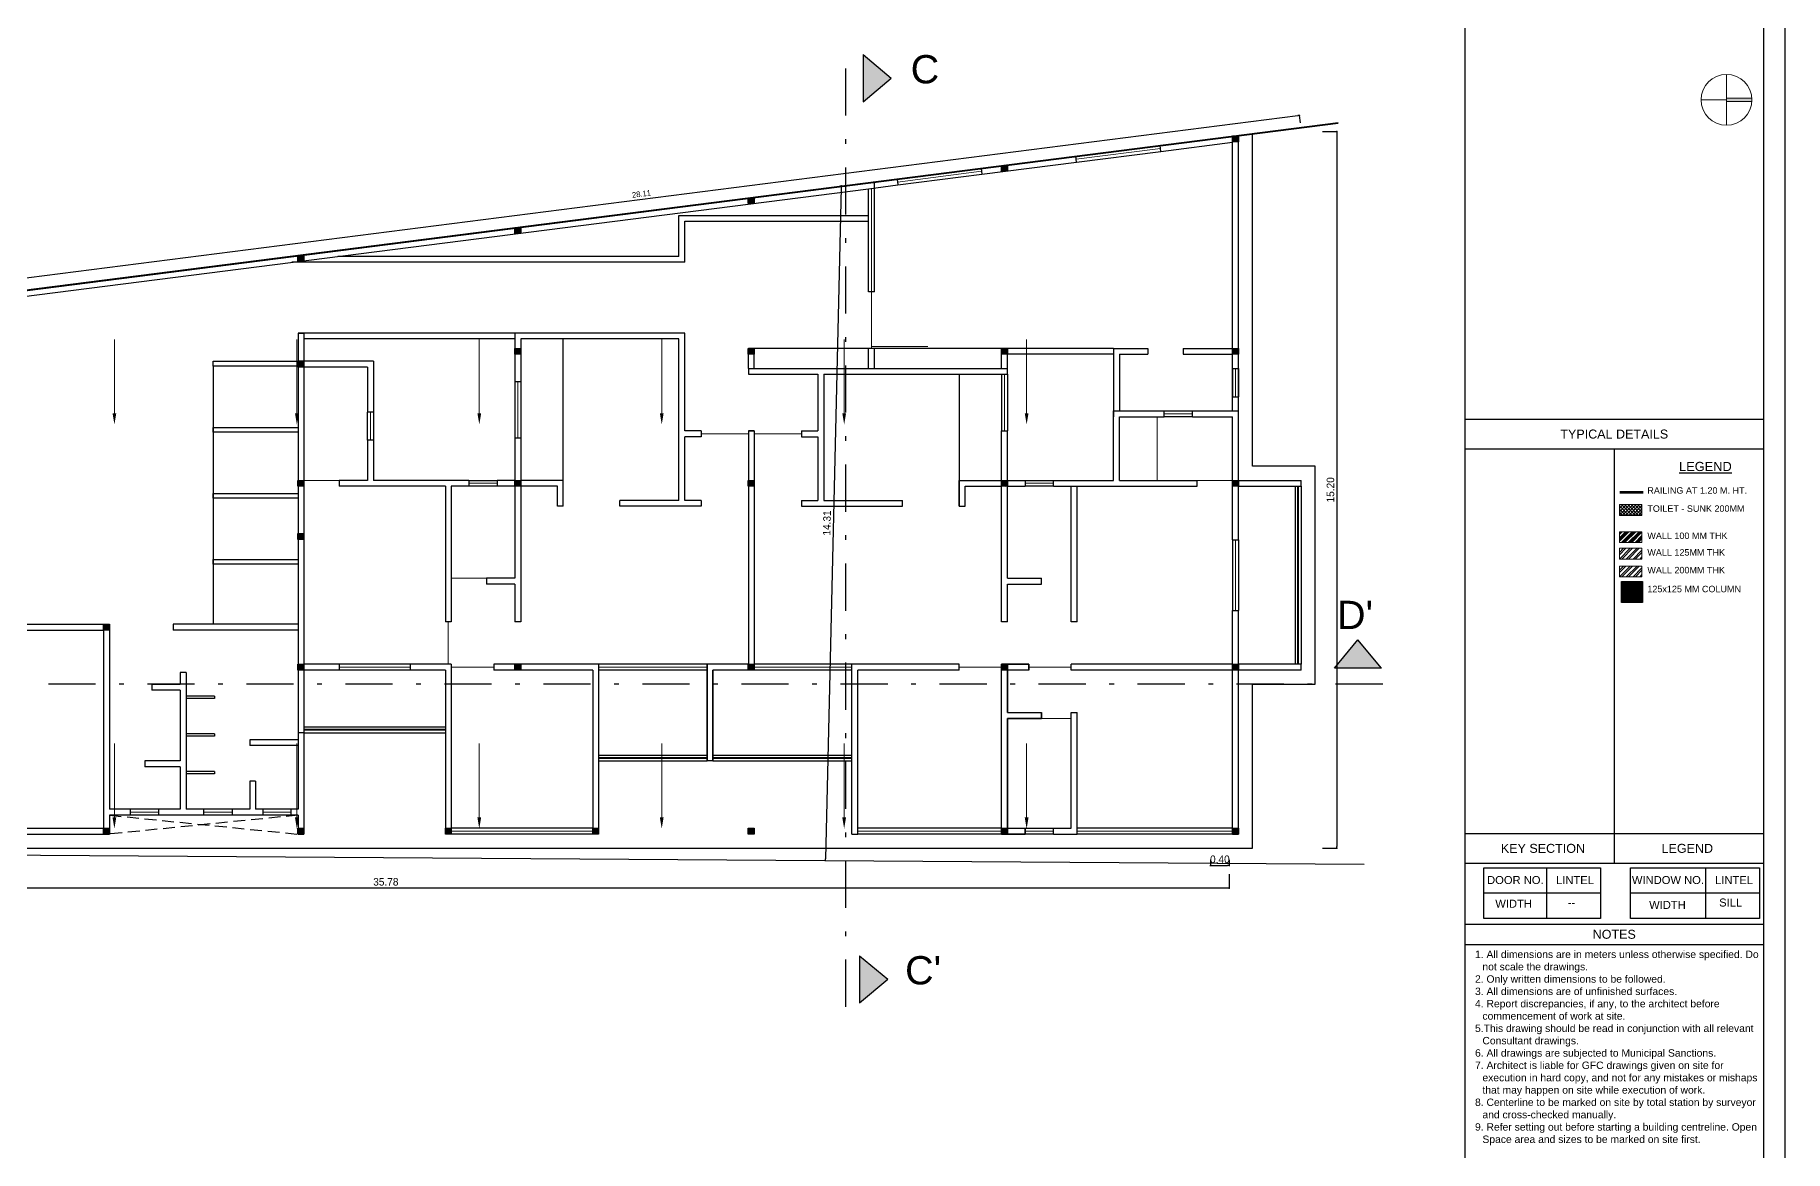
# Model space of a CAD drawing. Header units: metres. Extents: x 494 to 1845, y -666 to 1061.
# Drawn here: x 1621.41 to 1658.52, y 257.12 to 280.79 of the extents above; entities that cross this region are included whole.
import ezdxf
from ezdxf.enums import TextEntityAlignment as Align

# ---------------------------------------------------------------- set-up
doc = ezdxf.new("R2010")
doc.units = ezdxf.units.M
doc.header["$MEASUREMENT"] = 0
for name, pattern in [('1', [0]), ('141011 - Typical Flr Plans -1 - 1.5 & 1-2 BHK_ Kolshet Namrata1$0$HIDDEN', [0.375, 0.25, -0.125]), ('DASHDOTX2', [2, 1, -0.5, 0, -0.5])]:
    doc.linetypes.add(name, pattern=pattern)
doc.layers.get('Defpoints').update_dxf_attribs({"color": 12})
for name, color, linetype, lineweight in [('.', 7, 'Continuous', 5), ('01 WALL', 7, 'Continuous', 25), ('_B', 253, 'Continuous', 5), ('A-Wall Hatch', 8, 'Continuous', 9), ('ARCHITECTURAL COMMENTS', 2, 'Continuous', 30), ('VDA-DOOR', 23, 'Continuous', 5), ('VDA-DW TAGS', 4, 'Continuous', 9), ('VDA-HATCH', 8, 'Continuous', 9), ('VDA-PLUMBING', 8, 'Continuous', 13), ('VDA-RAILING', 25, 'Continuous', 5), ('VDA-SLIDING DOOR', 4, 'Continuous', 9), ('VDA-WALL', 250, 'Continuous', 25), ('VDA-WINDOW', 5, 'Continuous', 9)]:
    doc.layers.add(name, color=color, linetype=linetype, lineweight=lineweight)
for name, color, linetype in [('COLUMN', 1, 'Continuous'), ('PLOT - SURVEY', 1, '1'), ('SHEET', 7, 'Continuous'), ('VDA DIMENSION', 8, 'Continuous'), ('VDA-WALL BELOW', 8, 'Continuous'), ('VDA_ROOF', 250, 'Continuous'), ('VDA_WALL BELOW', 8, '1')]:
    doc.layers.add(name, color=color, linetype=linetype)
doc.styles.add('arial', font='arial.ttf', dxfattribs={"height": 0.3})
doc.styles.add('NAME PLATE', font='arial.ttf')
doc.styles.add('RS', font='GOTHIC.TTF')
doc.dimstyles.new('SMALL-1', dxfattribs={"dimtxt": 0.16, "dimasz": 0.035, "dimexe": 0, "dimexo": 0.1, "dimgap": 0.05, "dimtad": 1, "dimzin": 0, "dimdsep": 46, "dimtxsty": 'RS', "dimblk": 'DOT', "dimcen": 2.5, "dimclrd": 256, "dimclre": 256, "dimclrt": 5, "dimadec": 0, "dimazin": 0, "dimtfac": 1, "dimtdec": 3, "dimtofl": 0, "dimtmove": 0, "dimatfit": 3, "dimfxl": 0, "dimtolj": 1, "dimtzin": 0, "dimarcsym": 0})
pattern_1 = [(45, (1152.75841, 282.9493), (-0.11049, 0.11049), [])]

# ---------------------------------------------------------------- blocks, each defined once
blk = doc.blocks.new('_Dot')
at = {"color": 0, "linetype": 'ByBlock', "lineweight": -2}
blk.add_line((-0.5, 0), (-1, 0), dxfattribs=at)
at = {"color": 0, "linetype": 'ByBlock', "const_width": 0.5}
blk.add_lwpolyline([(-0.25, 0, 1), (0.25, 0, 1)], format="xyb", close=True, dxfattribs=at)
blk = doc.blocks.new('*D281')
at = {"layer": 'Defpoints', "color": 0}
for p in [(1648.222, 279.085), (1648.255, 278.826), (1620.376, 275.27)]:
    blk.add_point(p, dxfattribs=at)
at = {"layer": 'VDA DIMENSION', "lineweight": -2}
for p, q in [((1648.243, 278.926), (1648.222, 279.085)), ((1620.378, 275.533), (1648.188, 279.081)), ((1620.363, 275.369), (1620.343, 275.528))]:
    blk.add_line(p, q, dxfattribs=at)
at = {"layer": 'VDA DIMENSION', "lineweight": -2, "xscale": 0.035, "yscale": 0.035, "zscale": 0.035}
for p, rotation in [((1648.222, 279.085), 7.270690570133218), ((1620.343, 275.528), 187.2706905701332)]:
    blk.add_blockref('_Dot', p, dxfattribs=dict(at, rotation=rotation))
at = {"layer": 'VDA DIMENSION', "color": 5, "insert": (1634.268, 277.419), "char_height": 0.12, "attachment_point": 5, "rotation": 7.2707, "style": 'RS'}
blk.add_mtext('\\A1;28.11', dxfattribs=at)
blk = doc.blocks.new('*D289')
at = {"layer": 'Defpoints', "color": 0}
for p in [(1647.61, 278.744), (1647.23, 263.545), (1649.015, 263.545)]:
    blk.add_point(p, dxfattribs=at)
at = {"layer": 'VDA DIMENSION', "lineweight": -2}
for p, q in [((1648.715, 278.744), (1649.015, 278.744)), ((1649.015, 278.709), (1649.015, 263.58)), ((1648.715, 263.545), (1649.015, 263.545))]:
    blk.add_line(p, q, dxfattribs=at)
at = {"layer": 'VDA DIMENSION', "lineweight": -2, "xscale": 0.035, "yscale": 0.035, "zscale": 0.035}
for p, rotation in [((1649.015, 278.744), 90), ((1649.015, 263.545), 270)]:
    blk.add_blockref('_Dot', p, dxfattribs=dict(at, rotation=rotation))
at = {"layer": 'VDA DIMENSION', "color": 5, "insert": (1648.881, 271.144), "char_height": 0.16, "attachment_point": 5, "rotation": 90, "style": 'RS'}
blk.add_mtext('\\A1;15.20', dxfattribs=at)
blk = doc.blocks.new('*D290')
at = {"layer": 'Defpoints', "color": 0}
for p in [(1610.96, 263.545), (1646.735, 263.395), (1610.96, 262.696)]:
    blk.add_point(p, dxfattribs=at)
at = {"layer": 'VDA DIMENSION', "lineweight": -2}
for p, q in [((1610.96, 262.996), (1610.96, 262.696)), ((1646.735, 262.996), (1646.735, 262.696)), ((1646.7, 262.696), (1610.995, 262.696))]:
    blk.add_line(p, q, dxfattribs=at)
at = {"layer": 'VDA DIMENSION', "lineweight": -2, "xscale": 0.035, "yscale": 0.035, "zscale": 0.035, "rotation": 180}
blk.add_blockref('_Dot', (1610.96, 262.696), dxfattribs=at)
at = {"layer": 'VDA DIMENSION', "lineweight": -2, "xscale": 0.035, "yscale": 0.035, "zscale": 0.035}
blk.add_blockref('_Dot', (1646.735, 262.696), dxfattribs=at)
at = {"layer": 'VDA DIMENSION', "color": 5, "insert": (1628.848, 262.83), "char_height": 0.16, "attachment_point": 5, "style": 'RS'}
blk.add_mtext('\\A1;35.78', dxfattribs=at)
blk = doc.blocks.new('*D295')
at = {"layer": 'Defpoints', "color": 0}
for p in [(1646.335, 263.395), (1646.735, 263.395), (1646.735, 263.175)]:
    blk.add_point(p, dxfattribs=at)
at = {"layer": 'VDA DIMENSION', "lineweight": -2}
for p, q in [((1646.335, 263.295), (1646.335, 263.175)), ((1646.37, 263.175), (1646.7, 263.175)), ((1646.735, 263.295), (1646.735, 263.175))]:
    blk.add_line(p, q, dxfattribs=at)
at = {"layer": 'VDA DIMENSION', "lineweight": -2, "xscale": 0.035, "yscale": 0.035, "zscale": 0.035, "rotation": 180}
blk.add_blockref('_Dot', (1646.335, 263.175), dxfattribs=at)
at = {"layer": 'VDA DIMENSION', "lineweight": -2, "xscale": 0.035, "yscale": 0.035, "zscale": 0.035}
blk.add_blockref('_Dot', (1646.735, 263.175), dxfattribs=at)
at = {"layer": 'VDA DIMENSION', "color": 5, "insert": (1646.535, 263.309), "char_height": 0.16, "attachment_point": 5, "style": 'RS'}
blk.add_mtext('\\A1;0.40', dxfattribs=at)
blk = doc.blocks.new('WEFH')
at = {"layer": 'VDA-DW TAGS', "color": 18, "linetype": 'ByBlock', "lineweight": -2, "true_color": 0x000000}
blk.add_lwpolyline([(1527.728, 275.65), (1527.728, 276.828)], dxfattribs=at)
at = {"layer": 'VDA-DW TAGS', "color": 18, "true_color": 0x000000}
blk.add_solid([(1527.758, 275.65), (1527.728, 275.47), (1527.698, 275.65)], dxfattribs=at)
blk = doc.blocks.new('*D296')
at = {"layer": 'Defpoints', "color": 0}
for p in [(1638.567, 277.59), (1638.169, 263.283), (1638.232, 263.282)]:
    blk.add_point(p, dxfattribs=at)
at = {"layer": 'VDA-WALL', "lineweight": -2}
for p, q in [((1638.503, 277.557), (1638.169, 263.318)), ((1638.504, 277.592), (1638.504, 277.592)), ((1638.169, 263.283), (1638.169, 263.283))]:
    blk.add_line(p, q, dxfattribs=at)
at = {"layer": 'VDA-WALL', "lineweight": -2, "xscale": 0.035, "yscale": 0.035, "zscale": 0.035}
for p, rotation in [((1638.504, 277.592), 88.65756348395406), ((1638.169, 263.283), 268.657563483954)]:
    blk.add_blockref('_Dot', p, dxfattribs=dict(at, rotation=rotation))
at = {"layer": 'VDA-WALL', "color": 5, "insert": (1638.202, 270.441), "char_height": 0.16, "attachment_point": 5, "rotation": 88.6576, "style": 'RS'}
blk.add_mtext('\\A1;14.31', dxfattribs=at)
blk = doc.blocks.new('zw$ADB1')
at = {"linetype": 'DASHDOTX2', "lineweight": 30}
blk.add_hatch(color=1, dxfattribs=at).paths.add_polyline_path([(0, 0), (0.5, 0.6), (1, 0)])
at = {"color": 1, "linetype": 'DASHDOTX2', "lineweight": 30}
for p, q in [((0, 0), (0.5, 0.6)), ((1, 0), (0.5, 0.6)), ((0, 0), (1, 0))]:
    blk.add_line(p, q, dxfattribs=at)
blk = doc.blocks.new('SADFASDFS')
at = {"color": 1, "linetype": 'DASHDOTX2', "lineweight": 30}
for p, q in [((53.461, -5.988), (53.461, 14.047)), ((64.852, 0.857), (-0.985, 0.857))]:
    blk.add_line(p, q, dxfattribs=at)
at = {"color": 1, "linetype": 'DASHDOTX2', "lineweight": 30, "rotation": 270}
for p in [(53.829, 14.204), (53.757, -4.905)]:
    blk.add_blockref('zw$ADB1', p, dxfattribs=at)
at = {"color": 1, "linetype": 'DASHDOTX2', "lineweight": 30, "xscale": -1}
blk.add_blockref('zw$ADB1', (64.825, 1.194), dxfattribs=at)
at = {"char_height": 0.6, "width": 1.06935, "attachment_point": 3, "style": 'arial'}
for s, insert in [('{\\C1;C}', (55.445, 14.195)), ("{\\C1;D'}", (64.646, 2.623)), ("{\\C1;C'}", (55.486, -4.913))]:
    blk.add_mtext(s, dxfattribs=dict(at, insert=insert))
blk = doc.blocks.new('DO TAG')
at = {"layer": 'VDA-DW TAGS', "lineweight": -3}
for p, q in [((9684.064, 3369.861), (9684.064, 3369.128)), ((9684.849, 3369.494), (9683.16, 3369.494))]:
    blk.add_line(p, q, dxfattribs=at)
blk.add_lwpolyline([(9683.16, 3369.861), (9684.849, 3369.861), (9684.849, 3369.128), (9683.16, 3369.128)], close=True, dxfattribs=at)
at = {"layer": 'VDA-DW TAGS', "char_height": 0.116, "width": 1.15187, "attachment_point": 8, "style": 'arial'}
for s, insert in [('DOOR NO.', (9683.615, 3369.624)), ('LINTEL', (9684.479, 3369.624)), ('WIDTH', (9683.59, 3369.282)), ('--', (9684.429, 3369.298))]:
    blk.add_mtext(s, dxfattribs=dict(at, insert=insert))
blk = doc.blocks.new('WIN TAG')
at = {"layer": 'VDA-DW TAGS', "lineweight": -3}
for p, q in [((9686.372, 3369.861), (9686.372, 3369.128)), ((9687.158, 3369.494), (9685.288, 3369.494))]:
    blk.add_line(p, q, dxfattribs=at)
blk.add_lwpolyline([(9685.288, 3369.861), (9687.158, 3369.861), (9687.158, 3369.128), (9685.288, 3369.128)], close=True, dxfattribs=at)
at = {"layer": 'VDA-DW TAGS', "char_height": 0.116, "width": 1.15187, "attachment_point": 8, "style": 'arial'}
for s, insert in [('WINDOW NO.', (9685.829, 3369.624)), ('LINTEL', (9686.787, 3369.624)), ('WIDTH', (9685.822, 3369.265)), ('SILL', (9686.738, 3369.298))]:
    blk.add_mtext(s, dxfattribs=dict(at, insert=insert))
blk = doc.blocks.new('zw$184D')
at = {"linetype": 'Continuous'}
h = blk.add_hatch(color=251, dxfattribs=at)
h.dxf.hatch_style = 1
h.paths.add_polyline_path([(2.59, 2.77), (5.18, 2.77, -0.03337), (5.18, 2.42), (2.59, 2.42), (2.59, 2.59)])
at = {"color": 8, "linetype": 'Continuous'}
for p, q in [((2.59, 0), (2.59, 5.19)), ((2.59, 2.59), (0, 2.59))]:
    blk.add_line(p, q, dxfattribs=at)
at = {"color": 251, "linetype": 'Continuous'}
for p, q in [((2.59, 2.42), (2.59, 2.77)), ((2.59, 2.77), (5.18, 2.77)), ((5.18, 2.42), (2.59, 2.42))]:
    blk.add_line(p, q, dxfattribs=at)
at = {"linetype": 'Continuous'}
blk.add_circle((2.59, 2.59), 2.59, dxfattribs=at)
blk = doc.blocks.new('DAFASDFDFA')
h = blk.add_hatch(color=5)
h.dxf.hatch_style = 1
h.paths.add_polyline_path([(-1.584, 27.079), (-1.088, 27.079), (-1.088, 26.583), (-1.584, 26.583)])
at = {"layer": 'A-Wall Hatch', "linetype": 'Continuous', "lineweight": 5}
h = blk.add_hatch(dxfattribs=at)
h.set_pattern_fill('ANSI32', color=256, scale=0.298667)
h.set_pattern_definition([(45, (2.023, 27.02112), (-0.079196, 0.079196), []), (45, (2.0758, 27.02112), (-0.079196, 0.079196), [])])
h.paths.add_polyline_path([(-1.631, 27.853), (-1.631, 27.601), (-1.101, 27.601), (-1.101, 27.853)])
h = blk.add_hatch(dxfattribs=at)
h.set_pattern_fill('ANSI32', color=256, scale=0.298667)
h.set_pattern_definition([(45, (2.023, 26.60672), (-0.079196, 0.079196), []), (45, (2.0758, 26.60672), (-0.079196, 0.079196), [])])
h.paths.add_polyline_path([(-1.631, 27.438), (-1.631, 27.187), (-1.101, 27.187), (-1.101, 27.438)])
at = {"layer": 'VDA-HATCH'}
h = blk.add_hatch(dxfattribs=at)
h.set_pattern_fill('ANSI37', color=43, scale=0.43008, angle=90)
h.set_pattern_definition([(135, (-17781.6442, 2717.584714), (-0.03801404248, -0.03801404248), []), (225, (-17781.6442, 2717.584714), (0.03801404248, -0.03801404248), [])])
h.paths.add_polyline_path([(-1.631, 28.876), (-1.631, 28.624), (-1.101, 28.624), (-1.101, 28.876)])
at = {"layer": 'VDA-HATCH', "lineweight": 0}
h = blk.add_hatch(dxfattribs=at)
h.set_pattern_fill('ANSI34', color=256, scale=0.149333, angle=360)
h.set_pattern_definition([(45, (2.023, 26.57112), (-0.079196, 0.079196), []), (45, (2.0494, 26.57112), (-0.079196, 0.079196), []), (45, (2.0758, 26.57112), (-0.079196, 0.079196), []), (45, (2.1022, 26.57112), (-0.079196, 0.079196), [])])
h.paths.add_polyline_path([(-1.631, 28.242), (-1.631, 27.99), (-1.101, 27.99), (-1.101, 28.242)])
for p, q in [((-1.584, 26.583), (-1.088, 27.079)), ((-1.088, 26.583), (-1.584, 27.079))]:
    blk.add_line(p, q)
at = {"color": 5}
blk.add_lwpolyline([(-1.584, 27.079), (-1.088, 27.079), (-1.088, 26.583), (-1.584, 26.583)], close=True, dxfattribs=at)
at = {"layer": '01 WALL', "linetype": 'Continuous', "lineweight": 5}
for points in [[(-1.631, 28.242), (-1.101, 28.242), (-1.101, 27.99), (-1.631, 27.99)], [(-1.631, 27.853), (-1.101, 27.853), (-1.101, 27.601), (-1.631, 27.601)], [(-1.631, 27.438), (-1.101, 27.438), (-1.101, 27.187), (-1.631, 27.187)]]:
    blk.add_lwpolyline(points, close=True, dxfattribs=at)
at = {"layer": '_B', "color": 7, "linetype": 'Continuous', "lineweight": 5}
blk.add_lwpolyline([(-1.631, 28.876), (-1.101, 28.876), (-1.101, 28.624), (-1.631, 28.624)], close=True, dxfattribs=at)
at = {"layer": 'SHEET'}
for p, q in [((-5.25, 57.9), (-5.25, 0.5)), ((-5.25, 30.88), (1.75, 30.88)), ((-5.25, 30.18), (1.75, 30.18)), ((-1.75, 30.18), (-1.75, 20.474)), ((-5.25, 21.174), (1.75, 21.174)), ((-5.25, 20.474), (1.75, 20.474)), ((-5.25, 19.05), (1.75, 19.05)), ((-5.25, 18.569), (1.75, 18.569))]:
    blk.add_line(p, q, dxfattribs=at)
for points in [[(2.25, 58.4), (2.25, 0), (-102.633, 0), (-102.633, 58.4)], [(1.75, 57.9), (1.75, 0.5), (-102.133, 0.5), (-102.133, 57.9)]]:
    blk.add_lwpolyline(points, close=True, dxfattribs=at)
at = {"layer": 'VDA-RAILING'}
for p, q in [((-1.617, 29.181), (-1.073, 29.181, -1)), ((-1.617, 29.166), (-1.073, 29.166, -1)), ((-1.617, 29.159), (-1.073, 29.159, -1)), ((-1.617, 29.144), (-1.073, 29.144, -1))]:
    blk.add_line(p, q, dxfattribs=at)
at = {"layer": '.', "xscale": 0.2297379297970399, "yscale": 0.2297379297970399, "zscale": 0.2297379297970399}
blk.add_blockref('zw$184D', (0.284, 37.764), dxfattribs=at)
at = {"layer": 'VDA-DW TAGS', "xscale": 1.616497746079552, "yscale": 1.616497746079552, "zscale": 1.616497746079552}
for name, p in [('DO TAG', (-15657.609, -5427.004)), ('WIN TAG', (-15657.613, -5427.004))]:
    blk.add_blockref(name, p, dxfattribs=at)
at = {"layer": 'SHEET', "style": 'NAME PLATE'}
for s, p in [('TYPICAL DETAILS', (-1.75, 30.53)), ('KEY SECTION                      LEGEND', (-1.921, 20.824)), ('NOTES', (-1.75, 18.811))]:
    blk.add_text(s, height=0.21, dxfattribs=at).set_placement(p, align=Align.MIDDLE_CENTER)
for s, height, p in [('%%ULEGEND', 0.2148, (-0.231, 29.663)), ('RAILING AT 1.20 M. HT.', 0.1512, (-0.975, 29.133)), ('TOILET - SUNK 200MM', 0.1512, (-0.975, 28.708)), ('WALL 100 MM THK ', 0.1512, (-0.975, 28.071)), ('WALL 125MM THK ', 0.1512, (-0.975, 27.682)), ('WALL 200MM THK ', 0.1512, (-0.975, 27.267)), ('125x125 MM COLUMN', 0.1512, (-0.975, 26.824))]:
    blk.add_text(s, height=height, dxfattribs=at).set_placement(p)
at = {"layer": 'SHEET', "insert": (-5.012, 18.428), "char_height": 0.17325, "width": 6.7375, "attachment_point": 1, "style": 'NAME PLATE'}
blk.add_mtext('\\pi-0.17325,l0.17325;1. All dimensions are in meters unless otherwise specified. Do not scale the drawings. \\P\\pi0,l0;2. Only written dimensions to be followed.\\P\\pi0,l0;3. All dimensions are of unfinished surfaces. \\P\\pi-0.17325,l0.17325;4. Report discrepancies, if any, to the architect before commencement of work at site.\\P\\pi-0.17325,l0.17325;5.This drawing should be read in conjunction with all relevant  Consultant drawings.\\P\\pi-0.17325,l0.17325;6. All drawings are subjected to Municipal Sanctions.\\P\\pi-0.17325,l0.17325;7. Architect is liable for GFC drawings given on site for execution in hard copy, and not for any mistakes or mishaps that may happen on site while execution of work.\\P\\pi-0.17325,l0.17325;8. Centerline to be marked on site by total station by surveyor and cross-checked manually.\\P\\pi-0.17325,l0.17325;9. Refer setting out before starting a building centreline. Open Space area and sizes to be marked on site first. ', dxfattribs=at)
blk = doc.blocks.new('DFSDFASDFASD')
at = {"layer": 'VDA_ROOF', "color": 5, "lineweight": 30, "ltscale": 4}
blk.add_lwpolyline([(43.72, 7.876), (16.866, 4.45), (-16.85, 4.45), (-16.85, -6.375), (7.45, -6.375), (7.45, -7.275), (43.72, -7.275), (43.72, -3.8), (45.045, -3.8), (45.045, 0.825), (43.72, 0.825)], close=True, dxfattribs=at)
blk = doc.blocks.new('6555kkm')
at = {"lineweight": 30}
h = blk.add_hatch(color=5, dxfattribs=at)
h.dxf.hatch_style = 1
h.paths.add_polyline_path([(1152.883, 282.949), (1152.758, 282.949), (1152.758, 283.074), (1152.883, 283.074)])
h = blk.add_hatch()
h.set_pattern_fill('ANSI31', color=5, scale=1.25)
h.set_pattern_definition(pattern_1)
h.paths.add_polyline_path([(1152.758, 283.074), (1152.883, 283.074), (1152.883, 282.949), (1152.758, 282.949)])
h = blk.add_hatch()
h.set_pattern_fill('ANSI31', color=5, scale=1.25)
h.set_pattern_definition(pattern_1)
h.paths.add_polyline_path([(1152.758, 283.074), (1152.883, 283.074), (1152.883, 282.949), (1152.758, 282.949)])
at = {"layer": 'COLUMN', "color": 5, "lineweight": 25}
for p, q in [((1152.758, 282.949), (1152.883, 283.074)), ((1152.883, 282.949), (1152.758, 283.074))]:
    blk.add_line(p, q, dxfattribs=at)
blk.add_lwpolyline([(1152.758, 283.074), (1152.883, 283.074), (1152.883, 282.949), (1152.758, 282.949)], close=True, dxfattribs=at)
blk = doc.blocks.new('zw$417C')
at = {"layer": 'COLUMN', "color": 8, "lineweight": 30}
for p in [(-1092.551, -268.207), (-1097.451, -268.832), (-1102.821, -269.517), (-1107.771, -270.149, 0), (-1112.371, -270.736), (-1112.371, -272.987), (-1107.771, -272.712, 0), (-1102.821, -272.712, 0), (-1097.451, -272.712, 0), (-1092.551, -272.712, 0), (-1112.371, -275.512, 0), (-1107.771, -275.512), (-1102.821, -275.512, 0), (-1097.451, -275.512), (-1092.551, -275.512, 0), (-1112.371, -276.637), (-1116.496, -278.562, 0), (-1112.371, -279.412, 0), (-1107.771, -279.412, 0), (-1102.821, -279.412, 0), (-1097.451, -279.412), (-1092.551, -279.412), (-1116.496, -282.887, 0), (-1112.371, -282.887), (-1109.246, -282.887), (-1106.121, -282.887), (-1102.821, -282.887), (-1097.451, -282.887), (-1092.551, -282.887)]:
    blk.add_blockref('6555kkm', p, dxfattribs=at)
blk = doc.blocks.new('zw$414D')
at = {"color": 253, "lineweight": 30}
blk.add_lwpolyline([(21.199, 11.866), (24.324, 11.866), (24.324, 11.941), (54.922, 11.941), (73.624, 14.327)], dxfattribs=at)
at = {"color": 253}
blk.add_lwpolyline([(76.444, 4.241), (77.019, 4.241), (77.019, 4.116), (76.569, 4.116), (76.569, 3.216), (77.294, 3.216), (77.294, 3.091), (76.569, 3.091), (76.569, 0.766), (76.944, 0.766), (76.944, 0.641), (76.444, 0.641), (76.444, 4.241)], dxfattribs=at)
at = {"layer": 'PLOT - SURVEY', "color": 253, "linetype": 'Continuous', "lineweight": 40}
blk.add_line((54.914, 12.066), (83.582, 15.724, 0), dxfattribs=at)
at = {"layer": 'PLOT - SURVEY', "color": 253, "linetype": 'Continuous'}
blk.add_lwpolyline([(80.874, 22.435), (54.511, 19.072), (23.054, 19.362), (1.472, 19.098), (1.055, 13.59), (0.658, 11.198), (0.1, 4.822), (0, 1.799), (14.846, 1.48), (47.734, 0.252), (84.13, 0)], dxfattribs=at)
at = {"layer": 'VDA-DOOR', "color": 253}
for p, q in [((70.074, 9.129), (71.074, 9.129)), ((72.199, 9.129), (71.199, 9.129)), ((62.399, 8.141), (61.649, 8.141)), ((80.594, 8.141), (81.344, 8.141)), ((65.524, 6.066), (64.774, 6.066)), ((64.711, 4.241), (64.711, 5.141)), ((65.674, 4.179), (64.774, 4.179)), ((75.544, 4.179), (76.444, 4.179)), ((77.019, 4.179), (77.919, 4.183)), ((77.294, 3.091), (77.919, 3.091))]:
    blk.add_line(p, q, dxfattribs=at)
at = {"layer": 'VDA-PLUMBING', "color": 253, "extrusion": (4.36827e-06, 5.81046e-06, 1)}
blk.add_line((79.744, 9.491), (79.744, 8.141), dxfattribs=at)
at = {"layer": 'VDA-RAILING', "color": 253}
for p, q in [((82.719, 8.016), (82.719, 4.241)), ((82.744, 8.016), (82.744, 4.241)), ((61.649, 2.866), (64.649, 2.866)), ((61.649, 2.841), (64.649, 2.841)), ((67.899, 2.266), (70.199, 2.266)), ((67.899, 2.241), (70.199, 2.241)), ((70.324, 2.266), (73.269, 2.266)), ((70.324, 2.241), (73.269, 2.241))]:
    blk.add_line(p, q, dxfattribs=at)
at = {"layer": 'VDA-SLIDING DOOR', "color": 253}
for p, q in [((81.406, 6.879), (81.406, 5.379)), ((63.899, 4.179), (62.399, 4.179)), ((70.199, 4.179), (67.899, 4.179)), ((73.269, 4.179), (71.199, 4.179)), ((67.774, 0.704), (64.774, 0.704)), ((76.444, 0.704), (73.394, 0.704)), ((81.344, 0.704), (78.044, 0.704))]:
    blk.add_line(p, q, dxfattribs=at)
at = {"layer": 'VDA-WALL', "color": 253}
for p, q in [((79.822, 15.118), (79.806, 15.242, 0)), ((79.807, 15.242), (81.328, 15.436)), ((79.822, 15.118), (81.344, 15.312)), ((81.344, 9.616), (81.344, 15.438, 0)), ((81.344, 15.438), (81.469, 15.438, 0)), ((81.469, 9.616), (81.469, 15.438, 0)), ((76.012, 14.758), (78.024, 15.015)), ((76.028, 14.634), (78.036, 14.89)), ((78.036, 14.89), (78.021, 15.014, 0)), ((74.227, 14.53), (74.243, 14.406, 0)), ((76.012, 14.758), (76.028, 14.634, 0)), ((54.914, 12.066), (73.749, 14.469)), ((73.624, 14.327), (74.243, 14.406, 0)), ((73.749, 14.343), (73.749, 14.469, 0)), ((73.749, 12.141), (73.624, 12.141, 0)), ((73.749, 12.141), (73.624, 12.141, 0)), ((61.524, 11.266), (61.524, 11.166, 0)), ((61.524, 11.266), (61.649, 11.266)), ((66.124, 11.266), (66.124, 10.241)), ((69.724, 11.266), (66.124, 11.266)), ((66.249, 11.141), (66.249, 10.241)), ((69.599, 11.141), (66.249, 11.141)), ((67.149, 7.591), (67.149, 11.141)), ((69.599, 7.716), (69.599, 11.141)), ((69.724, 9.191), (69.724, 11.266)), ((71.074, 10.516), (71.074, 10.941, 0)), ((71.199, 10.941), (71.074, 10.941, 0)), ((71.199, 10.516), (71.199, 10.941, 0)), ((73.624, 10.516), (73.624, 10.941, 0)), ((73.749, 10.941), (73.624, 10.941, 0)), ((73.749, 10.516), (73.749, 10.941, 0)), ((76.444, 10.516), (76.444, 10.941, 0)), ((76.569, 10.941), (76.444, 10.941, 0)), ((76.569, 10.516), (76.569, 10.941, 0)), ((78.819, 10.941), (79.544, 10.941, 0)), ((78.819, 10.941), (78.819, 9.491, 0)), ((78.944, 10.816), (79.544, 10.816, 0)), ((78.944, 10.816), (78.944, 9.616, 0)), ((79.544, 10.941), (79.544, 10.816, 0)), ((80.294, 10.941), (81.344, 10.941, 0)), ((80.294, 10.941), (80.294, 10.816, 0)), ((80.294, 10.816), (81.344, 10.816, 0)), ((61.524, 10.666), (61.524, 2.791)), ((63.124, 10.666), (61.524, 10.666)), ((61.649, 10.541), (61.649, 4.241)), ((62.999, 10.541), (61.649, 10.541)), ((62.999, 10.541), (62.999, 9.591)), ((63.124, 10.666), (63.124, 9.591)), ((71.074, 10.516), (71.074, 10.391)), ((71.074, 10.516), (76.569, 10.516)), ((71.074, 10.391), (72.549, 10.391)), ((72.549, 10.391), (72.549, 9.191)), ((72.674, 10.391), (76.569, 10.391)), ((72.674, 10.391), (72.674, 7.716)), ((73.624, 10.391), (73.624, 10.391, 0)), ((73.749, 10.391), (73.749, 10.391, 0)), ((75.544, 10.391), (75.544, 7.591)), ((76.569, 10.391), (76.569, 10.516)), ((81.344, 10.516), (81.469, 10.516, 0)), ((66.124, 10.241), (66.249, 10.241)), ((81.344, 9.916), (81.469, 9.916, 0)), ((63.124, 9.591), (62.999, 9.591)), ((78.819, 9.616), (79.894, 9.616)), ((78.819, 8.141), (78.819, 9.616)), ((78.944, 9.491), (79.894, 9.491)), ((78.944, 8.141), (78.944, 9.491)), ((79.894, 9.491), (79.894, 9.616)), ((80.294, 9.491), (80.294, 9.491, 0)), ((80.494, 9.616), (81.469, 9.616)), ((80.494, 9.491), (80.494, 9.616)), ((80.494, 9.491), (81.344, 9.491)), ((81.344, 9.491), (81.344, 9.491, 0)), ((81.344, 6.879), (81.344, 9.491)), ((81.469, 8.141), (81.469, 9.616)), ((62.999, 8.991), (62.999, 8.141)), ((63.124, 8.991), (62.999, 8.991)), ((63.124, 8.991), (63.124, 8.141)), ((66.124, 9.041), (66.124, 8.141)), ((66.124, 9.041), (66.249, 9.041)), ((66.249, 9.041), (66.249, 8.141)), ((70.074, 9.191), (69.724, 9.191)), ((69.724, 7.716), (69.724, 9.066)), ((70.074, 9.066), (69.724, 9.066)), ((70.074, 9.191), (70.074, 9.066)), ((71.074, 9.191), (71.074, 4.241)), ((71.199, 9.191), (71.074, 9.191)), ((71.074, 9.191), (71.074, 4.241)), ((71.074, 9.191), (71.199, 9.191)), ((71.199, 9.191), (71.199, 4.116)), ((71.199, 9.191), (71.199, 4.116)), ((72.199, 9.191), (72.549, 9.191)), ((72.199, 9.191), (72.199, 9.066)), ((72.199, 9.066), (72.549, 9.066)), ((72.549, 9.066), (72.549, 7.716)), ((76.444, 8.141), (76.444, 9.191)), ((76.444, 9.191), (76.569, 9.191)), ((76.569, 8.141), (76.569, 9.191)), ((62.999, 8.141), (62.399, 8.141)), ((62.399, 8.141), (62.399, 8.016)), ((64.649, 8.016), (62.399, 8.016)), ((65.149, 8.141), (63.124, 8.141)), ((64.649, 8.016), (64.649, 5.141)), ((64.774, 8.016), (64.774, 5.141)), ((65.149, 8.016), (64.774, 8.016)), ((65.149, 8.141), (65.149, 8.016)), ((66.124, 8.141), (65.749, 8.141)), ((65.749, 8.141), (65.749, 8.016)), ((66.124, 8.016), (65.749, 8.016)), ((66.124, 8.016), (66.124, 6.066)), ((67.149, 8.141), (66.249, 8.141)), ((66.249, 8.016), (66.249, 5.141)), ((67.024, 8.016), (66.249, 8.016)), ((67.024, 7.591), (67.024, 8.016)), ((75.544, 8.141), (76.444, 8.141)), ((75.544, 7.591), (75.544, 8.141)), ((75.669, 8.016), (76.444, 8.016)), ((75.669, 7.591), (75.669, 8.016)), ((76.444, 5.141), (76.444, 8.016)), ((76.569, 8.141), (76.944, 8.141)), ((76.569, 8.016), (76.944, 8.016)), ((76.569, 6.066), (76.569, 8.016)), ((76.944, 8.141), (76.944, 8.016)), ((77.544, 8.141), (78.819, 8.141)), ((77.544, 8.016), (77.544, 8.141)), ((77.544, 8.016), (80.594, 8.016)), ((77.919, 5.141), (77.919, 8.016)), ((78.044, 5.141), (78.044, 8.016)), ((78.944, 8.141), (80.594, 8.141)), ((80.594, 8.016), (80.594, 8.141)), ((81.469, 8.141), (82.794, 8.141)), ((81.469, 8.016), (82.794, 8.016)), ((81.469, 6.879), (81.469, 8.016)), ((82.794, 8.016), (82.794, 8.141)), ((67.149, 7.591), (67.024, 7.591)), ((69.599, 7.716), (68.349, 7.716)), ((68.349, 7.591), (68.349, 7.716)), ((70.074, 7.591), (68.349, 7.591)), ((70.074, 7.716), (69.724, 7.716)), ((70.074, 7.716), (70.074, 7.591)), ((72.199, 7.716), (72.549, 7.716)), ((72.199, 7.716), (72.199, 7.591)), ((72.199, 7.591), (74.344, 7.591)), ((72.674, 7.716), (74.344, 7.716)), ((74.344, 7.591), (74.344, 7.716)), ((75.544, 7.591), (75.669, 7.591)), ((81.344, 6.879), (81.469, 6.879)), ((66.124, 6.066), (65.524, 6.066)), ((65.524, 6.066), (65.524, 5.941)), ((66.124, 5.941), (65.524, 5.941)), ((66.124, 5.941), (66.124, 5.141)), ((76.569, 6.066), (77.294, 6.066)), ((76.569, 5.141), (76.569, 5.941)), ((76.569, 5.941), (77.294, 5.941)), ((77.294, 5.941), (77.294, 6.066)), ((81.344, 4.241), (81.344, 5.379)), ((81.344, 5.379), (81.469, 5.379)), ((81.469, 4.241), (81.469, 5.379)), ((52.774, 5.091), (57.524, 5.091)), ((52.774, 4.966), (57.399, 4.966)), ((57.399, 4.966), (57.399, 0.766)), ((57.524, 5.091), (57.524, 1.166)), ((61.524, 5.091), (58.874, 5.091)), ((58.874, 5.091), (58.874, 4.966)), ((58.874, 5.091), (58.874, 4.966)), ((61.524, 4.966), (58.874, 4.966)), ((64.774, 5.141), (64.649, 5.141)), ((66.249, 5.141), (66.124, 5.141)), ((76.569, 5.141), (76.444, 5.141)), ((78.044, 5.141), (77.919, 5.141)), ((62.399, 4.241), (61.649, 4.241)), ((61.649, 4.116), (61.649, 2.791)), ((62.399, 4.116), (61.649, 4.116)), ((62.399, 4.241), (62.399, 4.116)), ((64.774, 4.241), (63.899, 4.241)), ((63.899, 4.241), (63.899, 4.116)), ((64.649, 4.116), (63.899, 4.116)), ((64.649, 4.116), (64.649, 0.641)), ((64.774, 4.241), (64.774, 0.641)), ((67.899, 4.241), (65.674, 4.241)), ((65.674, 4.241), (65.674, 4.116)), ((67.774, 4.116), (65.674, 4.116)), ((67.774, 4.116), (67.774, 0.641)), ((67.899, 4.241), (67.899, 0.641)), ((71.074, 4.241), (70.199, 4.241)), ((70.199, 4.241), (70.199, 2.191)), ((71.074, 4.241), (70.199, 4.241)), ((70.199, 2.191), (70.199, 4.241)), ((71.199, 4.116), (70.324, 4.116)), ((70.324, 4.116), (70.324, 2.191)), ((71.199, 4.116), (70.324, 4.116)), ((70.324, 2.191), (70.324, 4.116)), ((75.544, 4.241), (73.269, 4.241)), ((73.269, 0.641), (73.269, 4.241)), ((75.544, 4.116), (73.394, 4.116)), ((73.394, 0.641), (73.394, 4.116)), ((75.544, 4.116), (75.544, 4.241)), ((76.444, 0.641), (76.444, 4.241)), ((77.019, 4.241), (76.444, 4.241)), ((76.569, 3.216), (76.569, 4.116)), ((77.019, 4.116), (76.569, 4.116)), ((77.019, 4.116), (77.019, 4.241)), ((77.919, 4.116), (77.919, 4.241)), ((81.344, 4.241), (77.919, 4.241)), ((81.344, 4.116), (77.919, 4.116)), ((81.344, 0.641), (81.344, 4.116)), ((82.794, 4.241), (81.469, 4.241)), ((81.469, 0.641), (81.469, 4.116)), ((82.794, 4.116), (81.469, 4.116)), ((82.794, 4.116), (82.794, 4.241)), ((59.024, 3.814), (58.424, 3.814)), ((58.424, 3.814), (58.424, 3.689)), ((59.024, 4.066), (59.024, 3.814)), ((59.149, 4.066), (59.024, 4.066)), ((59.149, 4.066), (59.149, 1.166)), ((59.024, 3.689), (58.424, 3.689)), ((59.024, 3.689), (59.024, 2.191)), ((59.749, 3.566), (59.149, 3.566)), ((59.749, 3.516), (59.149, 3.516)), ((59.749, 3.566), (59.749, 3.516)), ((76.569, 3.216), (77.294, 3.216)), ((76.569, 0.766), (76.569, 3.091)), ((76.569, 3.091), (77.294, 3.091)), ((77.294, 3.091), (77.294, 3.216)), ((77.919, 0.766), (77.919, 3.216)), ((77.919, 3.216), (78.044, 3.216)), ((78.044, 0.641), (78.044, 3.216)), ((59.749, 2.766), (59.149, 2.766)), ((59.749, 2.716), (59.149, 2.716)), ((59.749, 2.766), (59.749, 2.716)), ((60.499, 2.641), (60.499, 2.516)), ((61.524, 2.641), (60.499, 2.641)), ((61.649, 2.791), (61.524, 2.791)), ((61.524, 2.516), (60.499, 2.516)), ((59.024, 2.191), (58.274, 2.191)), ((58.274, 2.191), (58.274, 2.066)), ((59.024, 2.066), (58.274, 2.066)), ((59.024, 2.066), (59.024, 1.166)), ((59.749, 1.966), (59.149, 1.966)), ((59.749, 1.916), (59.149, 1.916)), ((59.749, 1.966), (59.749, 1.916)), ((70.324, 2.191), (70.199, 2.191)), ((70.324, 2.191), (70.199, 2.191)), ((60.499, 1.766), (60.499, 1.166)), ((60.624, 1.766), (60.499, 1.766)), ((60.624, 1.766), (60.624, 1.166)), ((57.524, 1.166), (57.524, 1.166)), ((57.974, 1.166), (57.524, 1.166)), ((57.974, 1.041), (57.974, 1.166)), ((58.574, 1.041), (58.574, 1.166)), ((59.024, 1.166), (58.574, 1.166)), ((59.524, 1.166), (59.149, 1.166)), ((59.524, 1.041), (59.524, 1.166)), ((60.124, 1.166), (60.124, 1.041)), ((60.499, 1.166), (60.124, 1.166)), ((60.774, 1.166), (60.624, 1.166)), ((60.774, 1.166), (60.774, 1.041)), ((61.374, 1.166), (61.374, 1.041)), ((61.524, 1.166), (61.374, 1.166)), ((61.524, 1.166), (61.524, 1.166)), ((50.786, 0.766), (57.399, 0.766)), ((57.524, 1.041), (57.524, 0.641)), ((57.524, 1.041), (57.524, 1.041)), ((57.974, 1.041), (57.524, 1.041)), ((59.524, 1.041), (58.574, 1.041)), ((60.774, 1.041), (60.124, 1.041)), ((61.524, 1.041), (61.374, 1.041)), ((61.524, 1.041), (61.524, 1.041)), ((61.524, 1.041), (61.524, 0.641)), ((76.569, 0.766), (76.944, 0.766)), ((76.944, 0.641), (76.944, 0.766)), ((77.544, 0.766), (77.919, 0.766)), ((77.544, 0.641), (77.544, 0.766)), ((50.786, 0.641), (57.524, 0.641)), ((61.524, 0.641), (61.649, 0.641)), ((61.524, 0.641), (61.649, 0.641)), ((64.774, 0.641), (64.649, 0.641)), ((67.899, 0.641), (67.774, 0.641)), ((73.269, 0.641), (73.394, 0.641)), ((76.444, 0.641), (76.944, 0.641)), ((77.544, 0.641), (78.044, 0.641)), ((81.344, 0.641), (81.469, 0.641))]:
    blk.add_line(p, q, dxfattribs=at)
at = {"layer": 'VDA-WALL', "color": 253, "linetype": '141011 - Typical Flr Plans -1 - 1.5 & 1-2 BHK_ Kolshet Namrata1$0$HIDDEN'}
for p, q in [((57.524, 1.041), (61.499, 0.641)), ((61.524, 1.041), (57.524, 0.641))]:
    blk.add_line(p, q, dxfattribs=at)
at = {"layer": 'VDA-WALL', "color": 253}
for points in [[(59.724, 10.566), (59.724, 10.666), (61.524, 10.666), (61.524, 10.566)], [(59.724, 9.166), (59.724, 9.266), (61.524, 9.266), (61.524, 9.166)], [(59.724, 7.766), (59.724, 7.866), (61.524, 7.866), (61.524, 7.766)], [(59.724, 6.366), (59.724, 6.466), (61.524, 6.466), (61.524, 6.366)]]:
    blk.add_lwpolyline(points, close=True, dxfattribs=at)
at = {"layer": 'VDA-WALL BELOW', "color": 253}
for p, q in [((73.624, 12.141), (73.624, 14.327, 0)), ((73.749, 12.141), (73.749, 14.45, 0)), ((66.124, 11.266), (61.524, 11.266)), ((61.524, 11.266), (61.524, 1.166)), ((61.649, 11.266), (61.649, 0.641)), ((66.124, 11.141), (61.649, 11.141)), ((73.624, 10.941), (71.199, 10.941, 0)), ((76.444, 10.941), (73.749, 10.941, 0)), ((78.819, 10.941), (76.569, 10.941, 0)), ((78.819, 10.816), (76.569, 10.816, 0)), ((76.444, 10.391), (76.444, 9.191)), ((76.569, 10.391), (76.569, 9.191)), ((81.344, 10.516), (81.344, 9.916, 0)), ((81.469, 10.516), (81.469, 9.916, 0)), ((66.124, 10.241), (66.124, 9.041)), ((66.249, 10.241), (66.249, 9.041)), ((62.999, 8.991), (62.999, 9.591)), ((63.123, 9.591), (63.123, 8.991)), ((79.894, 9.616), (80.494, 9.616)), ((80.494, 9.491), (79.894, 9.491)), ((65.149, 8.141), (65.755, 8.141)), ((65.755, 8.017), (65.155, 8.017)), ((76.938, 8.141), (77.544, 8.141)), ((77.544, 8.016), (76.944, 8.016)), ((82.669, 8.016), (82.669, 4.241)), ((82.794, 8.016), (82.794, 4.241)), ((81.344, 6.879), (81.344, 5.379)), ((81.469, 6.879), (81.469, 5.379)), ((63.899, 4.241), (62.399, 4.241)), ((63.899, 4.116), (62.399, 4.116)), ((70.199, 4.241), (67.899, 4.241)), ((70.199, 4.116), (67.899, 4.116)), ((73.269, 4.241), (71.199, 4.241)), ((73.269, 4.116), (71.199, 4.116)), ((61.649, 2.916), (64.649, 2.916)), ((61.649, 2.791), (64.649, 2.791)), ((67.899, 2.316), (70.199, 2.316)), ((70.324, 2.316), (73.269, 2.316)), ((67.899, 2.191), (70.199, 2.191)), ((70.324, 2.191), (73.269, 2.191)), ((58.574, 1.166), (57.974, 1.166)), ((60.124, 1.166), (59.524, 1.166)), ((61.374, 1.166), (60.774, 1.166)), ((58.574, 1.041), (57.974, 1.041)), ((60.124, 1.041), (59.524, 1.041)), ((61.374, 1.041), (60.774, 1.041)), ((67.774, 0.766), (64.774, 0.766)), ((76.444, 0.766), (73.394, 0.766)), ((76.938, 0.766), (77.544, 0.766)), ((81.344, 0.766), (78.044, 0.766)), ((67.774, 0.641), (64.774, 0.641)), ((76.444, 0.641), (73.394, 0.641)), ((77.544, 0.641), (76.944, 0.641)), ((81.344, 0.641), (78.044, 0.641))]:
    blk.add_line(p, q, dxfattribs=at)
at = {"layer": 'VDA-WINDOW', "color": 253}
for p, q in [((79.814, 15.18), (78.029, 14.952, 0)), ((76.02, 14.696), (74.235, 14.468, 0)), ((73.686, 14.335), (73.686, 12.141)), ((73.683, 10.941), (73.683, 12.141, 0)), ((73.683, 10.979), (74.883, 10.979, 0)), ((74.883, 10.941), (73.683, 10.941, 0)), ((76.506, 10.391), (76.506, 9.191)), ((81.406, 10.516), (81.406, 9.916, 0)), ((66.186, 10.241), (66.186, 9.041)), ((63.061, 9.591), (63.061, 8.991)), ((80.494, 9.554), (79.894, 9.554)), ((65.755, 8.079), (65.155, 8.079)), ((77.544, 8.079), (76.944, 8.079)), ((58.574, 1.104), (57.974, 1.104)), ((60.124, 1.104), (59.524, 1.104)), ((61.374, 1.104), (60.774, 1.104)), ((77.544, 0.704), (76.944, 0.704))]:
    blk.add_line(p, q, dxfattribs=at)
at = {"layer": 'VDA_WALL BELOW', "color": 253}
for p, q in [((78.024, 15.015), (79.81, 15.243)), ((78.036, 14.89), (79.822, 15.118, 0)), ((74.227, 14.53), (76.012, 14.758)), ((74.243, 14.406), (76.028, 14.634)), ((69.599, 12.891), (69.599, 13.76, 0)), ((69.599, 13.76), (73.624, 13.76, 0)), ((69.724, 12.766), (69.724, 13.635, 0)), ((69.724, 13.635), (73.624, 13.635, 0)), ((69.724, 12.766), (61.389, 12.766, 0)), ((69.599, 12.891), (62.369, 12.891, 0)), ((69.599, 12.766), (69.599, 12.766, 0)), ((59.724, 10.566), (59.724, 5.091))]:
    blk.add_line(p, q, dxfattribs=at)

msp = doc.modelspace()

# ---------------------------------------------------------------- linework, layer by layer
at = {"layer": 'VDA-WALL'}
msp.add_lwpolyline([(1563.5791, 297.555), (1658.5197, 297.555), (1658.5197, 244.691), (1563.5791, 244.691)], close=True, dxfattribs=at)

# ---------------------------------------------------------------- block references
at = {"color": 4}
msp.add_blockref('zw$414D', (1565.4617, 263.2032), dxfattribs=at)
msp.add_blockref('DFSDFASDFASD', (1603.5103, 270.8195))
at = {"layer": 'ARCHITECTURAL COMMENTS'}
msp.add_blockref('SADFASDFS', (1585.1385, 266.1685), dxfattribs=at)
at = {"layer": 'COLUMN', "color": 6, "lineweight": 30}
msp.add_blockref('zw$417C', (1586.5978, 263.782), dxfattribs=at)
at = {"layer": 'VDA-DW TAGS', "color": 192, "xscale": 1.329078256097409, "yscale": 1.329078256097409, "zscale": 1.329078256097409}
for p in [(-407.3788, -93.5915), (-403.5097, -93.5915), (-399.6406, -93.5915), (-395.7715, -93.5915), (-391.9023, -93.5915), (-388.0332, -93.5915), (-407.3788, -102.1648), (-403.5097, -102.1648), (-399.6406, -102.1648), (-395.7715, -102.1648), (-391.9023, -102.1648), (-388.0332, -102.1648)]:
    msp.add_blockref('WEFH', p, dxfattribs=at)
at = {"layer": 'VDA-WALL', "xscale": 0.9052046613064094, "yscale": 0.9052046613064094, "zscale": 0.9052046613064094}
msp.add_blockref('DAFASDFDFA', (1656.483, 244.691), dxfattribs=at)

# ---------------------------------------------------------------- dimensions: what is measured, and where the dimension line sits
at = {"layer": 'VDA DIMENSION'}
dim = msp.add_aligned_dim(p1=(1620.3759, 275.2695), p2=(1648.2553, 278.8265), distance=0.2609, dimstyle='SMALL-1', override={"dimtxt": 0.12}, dxfattribs=at)
dim.commit()
dim.dimension.update_dxf_attribs({"geometry": '*D281', "text_midpoint": (1634.2683, 277.4189)})
dim = msp.add_linear_dim(base=(1649.0155, 263.5445), p1=(1647.6103, 278.7442), p2=(1647.2303, 263.5445), angle=90, dimstyle='SMALL-1', dxfattribs=at)
dim.commit()
dim.dimension.update_dxf_attribs({"geometry": '*D289', "text_midpoint": (1649.0155, 271.1443), "dimtype": 160})
dim = msp.add_linear_dim(base=(1610.9603, 262.69617), p1=(1646.73531, 263.39452, 0), p2=(1610.9603, 263.54452), dimstyle='SMALL-1', dxfattribs=at)
dim.commit()
dim.dimension.update_dxf_attribs({"geometry": '*D290', "text_midpoint": (1628.84781, 262.83019)})
dim = msp.add_linear_dim(base=(1646.7353, 263.1752), p1=(1646.3353, 263.3945), p2=(1646.7353, 263.3945), dimstyle='SMALL-1', dxfattribs=at)
dim.commit()
dim.dimension.update_dxf_attribs({"geometry": '*D295', "text_midpoint": (1646.5353, 263.1752), "dimtype": 160})
at = {"layer": 'VDA-WALL'}
dim = msp.add_aligned_dim(p1=(1638.5671, 277.5904), p2=(1638.2318, 263.2817), distance=-0.0632, dimstyle='SMALL-1', dxfattribs=at)
dim.commit()
dim.dimension.update_dxf_attribs({"geometry": '*D296', "text_midpoint": (1638.2022, 270.4407)})

doc.saveas('drawing.dxf')
